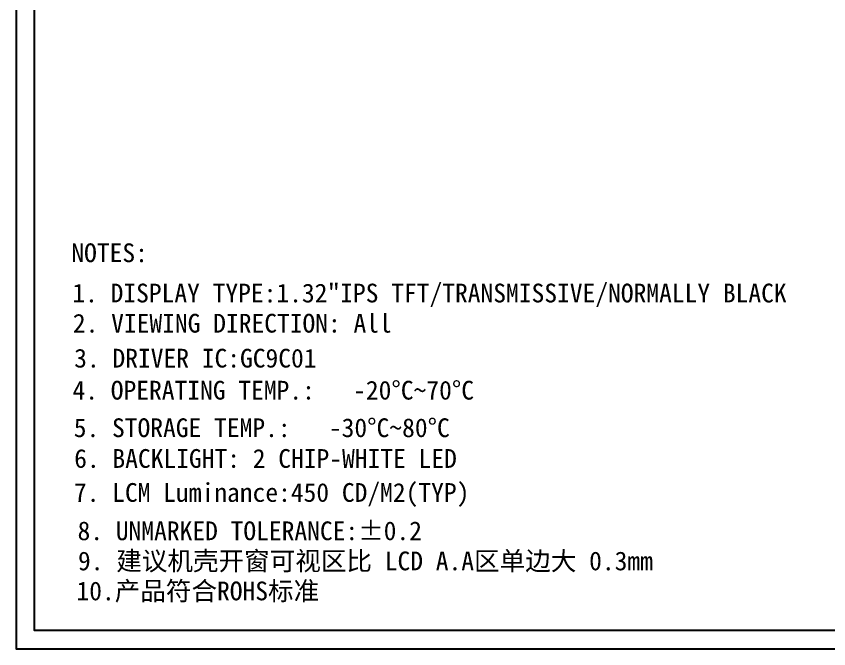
# Model space of a CAD drawing. Header units: millimetres. Extents: x 1060 to 1294, y 252 to 408.
# Drawn here: x 1060.4 to 1146.4, y 252.2 to 319.2 of the extents above; entities that cross this region are included whole.
import ezdxf

# ---------------------------------------------------------------- set-up
doc = ezdxf.new("R2010")
doc.units = ezdxf.units.MM
doc.layers.add('FRAME', color=154, linetype='Continuous')
doc.layers.add('图框', color=7, linetype='Continuous')
doc.styles.add('宋体', font='SimSun.ttf')

msp = doc.modelspace()

# ---------------------------------------------------------------- linework, layer by layer
at = {"layer": 'FRAME', "color": 7}
for points in [[(1294.022, 407.993), (1060.355, 407.993), (1060.355, 252.214), (1294.022, 252.214)], [(1292.075, 254.162), (1062.302, 254.162), (1062.302, 406.046), (1292.075, 406.046)]]:
    msp.add_lwpolyline(points, close=True, dxfattribs=at)

# ---------------------------------------------------------------- texts
at = {"color": 7, "insert": (1066.488, 283.963), "char_height": 1.98483, "width": 53.41277, "attachment_point": 1, "style": '宋体'}
msp.add_mtext('3. DRIVER IC:GC9C01', dxfattribs=at)
at = {"layer": '图框', "style": '宋体'}
for s, height, p in [('NOTES:', 1.9848, (1066.186, 293.133)), ('1. DISPLAY TYPE:1.32"IPS TFT/TRANSMISSIVE/NORMALLY BLACK', 1.98483, (1066.29, 288.873)), ('2. VIEWING DIRECTION: All', 1.98483, (1066.35, 285.678)), ('4. OPERATING TEMP.:   -20%%DC~70%%DC', 1.98483, (1066.309, 278.588)), ('5. STORAGE TEMP.:   -30%%DC~80%%DC', 1.98483, (1066.442, 274.616)), ('6. BACKLIGHT: 2 CHIP-WHITE LED', 1.98483, (1066.486, 271.361)), ('7. LCM Luminance:450 CD/M2(TYP)', 1.98483, (1066.465, 267.764)), ('8. UNMARKED TOLERANCE:%%P0.2', 1.98483, (1066.844, 263.705)), ('9. 建议机壳开窗可视区比 LCD A.A区单边大 0.3mm', 1.98483, (1066.889, 260.518))]:
    msp.add_text(s, height=height, dxfattribs=at).set_placement(p)
at = {"layer": '图框', "insert": (1066.727, 259.325), "char_height": 1.98483, "width": 53.41277, "attachment_point": 1, "style": '宋体'}
msp.add_mtext('10.产品符合ROHS标准', dxfattribs=at)

doc.saveas('drawing.dxf')
